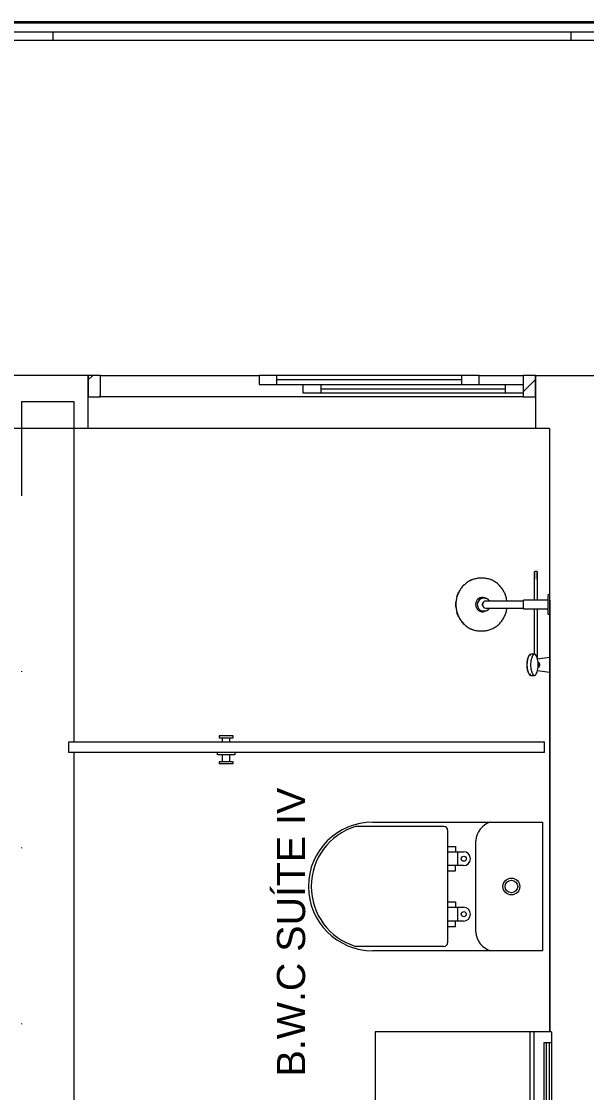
# Model space of a CAD drawing. Header units: millimetres. Extents: x 586.5 to 618.3, y 239.1 to 272.6.
# Drawn here: x 596.848 to 598.452, y 269.525 to 272.565 of the extents above; entities that cross this region are included whole.
import ezdxf

# ---------------------------------------------------------------- set-up
doc = ezdxf.new("R2010")
doc.units = ezdxf.units.MM
doc.header["$LTSCALE"] = 75
doc.linetypes.add('HIDDEN', pattern=[0.375, 0.25, -0.125])
for name, color, linetype, lineweight in [('A Arquitetura LRZ', 252, 'Continuous', 9), ('A Cumbuca LRZ', 254, 'HIDDEN', 9), ('A Esquadrias LRZ', 252, 'Continuous', 9), ('A Mobiliário LRZ', 253, 'Continuous', 9)]:
    doc.layers.add(name, color=color, linetype=linetype, lineweight=lineweight)
doc.styles.add('R80', font='arial.ttf')

msp = doc.modelspace()

# ---------------------------------------------------------------- linework, layer by layer
at = {"layer": 'A Arquitetura LRZ'}
for p, q in [((597.0375, 271.5604), (596.472, 271.5604)), ((597.0375, 271.4104), (597.0375, 271.5604)), ((598.3075, 271.5604), (598.3075, 271.4104)), ((598.3075, 271.5604), (601.3475, 271.5604)), ((596.8475, 271.4854), (596.8475, 271.2194)), ((596.9975, 271.4854), (596.8475, 271.4854)), ((596.9975, 270.5204), (596.9975, 271.4854)), ((598.3475, 271.4104), (596.472, 271.4104)), ((598.3475, 271.4104), (598.3475, 270.9366)), ((598.3485, 270.8979), (598.3485, 269.6976)), ((598.3475, 270.8842), (598.3475, 269.6976)), ((596.8475, 270.7214), (596.8475, 270.7194)), ((596.9975, 268.7104), (596.9975, 270.4904)), ((596.8475, 270.2214), (596.8475, 270.2194)), ((596.8475, 269.7214), (596.8475, 269.7194))]:
    msp.add_line(p, q, dxfattribs=at)
at = {"layer": 'A Esquadrias LRZ'}
for p, q in [((586.6455, 272.5654), (601.3485, 272.5654)), ((601.3475, 272.5604), (594.072, 272.5604)), ((595.4671, 272.5359), (596.9372, 272.5359)), ((596.9372, 272.5109), (595.4671, 272.5109)), ((596.9372, 272.5359), (596.9372, 272.5109)), ((596.9372, 272.5359), (598.4073, 272.5359)), ((596.9372, 272.5359), (596.9372, 272.5109)), ((598.4073, 272.5109), (596.9372, 272.5109)), ((598.4073, 272.5359), (598.4073, 272.5109)), ((598.4073, 272.5359), (599.8774, 272.5359)), ((598.4073, 272.5359), (598.4073, 272.5109)), ((599.8774, 272.5109), (598.4073, 272.5109)), ((597.0375, 271.5479), (597.05, 271.5604)), ((597.0725, 271.5604), (597.0375, 271.5604)), ((597.0375, 271.5604), (597.0375, 271.5004)), ((597.0725, 271.5004), (597.0725, 271.5604)), ((597.0725, 271.5604), (597.5225, 271.5604)), ((598.1475, 271.5604), (597.5225, 271.5604)), ((597.5225, 271.5604), (597.5225, 271.5354)), ((597.5725, 271.5604), (597.5225, 271.5604)), ((597.5225, 271.5604), (597.5225, 271.5354)), ((597.5225, 271.5354), (598.1475, 271.5354)), ((597.5225, 271.5354), (597.5725, 271.5354)), ((597.5725, 271.5354), (597.5725, 271.5604)), ((598.0975, 271.5479), (597.5725, 271.5479)), ((597.6475, 271.5354), (598.2725, 271.5354)), ((597.6475, 271.5104), (597.6475, 271.5354)), ((597.6475, 271.5354), (597.6975, 271.5354)), ((597.6475, 271.5104), (597.6475, 271.5354)), ((597.6975, 271.5354), (597.6975, 271.5104)), ((598.1475, 271.5604), (598.0975, 271.5604)), ((598.0975, 271.5604), (598.0975, 271.5354)), ((598.0975, 271.5354), (598.1475, 271.5354)), ((598.1475, 271.5354), (598.1475, 271.5604)), ((598.1475, 271.5354), (598.1475, 271.5604)), ((598.1475, 271.5604), (598.2725, 271.5604)), ((598.2225, 271.5354), (598.2725, 271.5354)), ((598.2225, 271.5104), (598.2225, 271.5354)), ((598.3075, 271.5604), (598.2725, 271.5604)), ((598.2725, 271.5604), (598.2725, 271.5354)), ((598.2725, 271.5138), (598.3075, 271.5488)), ((598.2725, 271.5354), (598.2725, 271.5104)), ((598.2725, 271.5354), (598.2725, 271.5104)), ((598.3075, 271.5004), (598.3075, 271.5604)), ((597.069, 271.5004), (597.0725, 271.5039)), ((598.2725, 271.5104), (597.6475, 271.5104)), ((597.6975, 271.5104), (597.6475, 271.5104)), ((597.6975, 271.5229), (598.2225, 271.5229)), ((598.2725, 271.5104), (598.2225, 271.5104)), ((598.2725, 271.5104), (598.2725, 271.5004)), ((597.0375, 271.5004), (597.0725, 271.5004)), ((598.2725, 271.5004), (597.0725, 271.5004)), ((598.2725, 271.5004), (598.3075, 271.5004))]:
    msp.add_line(p, q, dxfattribs=at)
at = {"layer": 'A Mobiliário LRZ'}
for p, q in [((598.3045, 271.0016), (598.3046, 271.0017)), ((598.3045, 271.0014), (598.3045, 271.0016)), ((598.3045, 271.0012), (598.3045, 271.0014)), ((598.3045, 271.0014), (598.3045, 271.0014)), ((598.3045, 271.0014), (598.3045, 271.0013)), ((598.3045, 271.0013), (598.3045, 271.001)), ((598.3045, 271.0007), (598.3045, 271.0012)), ((598.3045, 271.001), (598.3045, 271.0005)), ((598.3045, 271.0001), (598.3045, 271.0007)), ((598.3045, 271.0005), (598.3045, 270.9997)), ((598.3045, 270.9992), (598.3045, 271.0001)), ((598.3045, 270.9997), (598.3045, 270.9988)), ((598.3045, 270.9982), (598.3045, 270.9992)), ((598.3045, 270.9988), (598.3045, 270.9976)), ((598.3045, 270.9969), (598.3045, 270.9982)), ((598.3045, 270.9976), (598.3045, 270.9963)), ((598.3045, 270.9955), (598.3045, 270.9969)), ((598.3045, 270.9963), (598.3045, 270.9948)), ((598.3045, 270.9938), (598.3045, 270.9955)), ((598.3045, 270.9948), (598.3045, 270.993)), ((598.3045, 270.992), (598.3045, 270.9938)), ((598.3045, 270.993), (598.3045, 270.9911)), ((598.3045, 270.9899), (598.3045, 270.992)), ((598.3045, 270.9911), (598.3045, 270.9889)), ((598.3045, 270.9877), (598.3045, 270.9899)), ((598.3045, 270.9889), (598.3045, 270.9866)), ((598.3045, 270.9853), (598.3045, 270.9877)), ((598.3045, 270.9866), (598.3045, 270.9841)), ((598.3046, 271.0022), (598.3047, 271.0024)), ((598.3046, 271.002), (598.3046, 271.0022)), ((598.3046, 271.0019), (598.3046, 271.002)), ((598.3046, 271.0017), (598.3046, 271.0019)), ((598.3047, 271.0027), (598.3048, 271.0028)), ((598.3047, 271.0025), (598.3047, 271.0027)), ((598.3047, 271.0024), (598.3047, 271.0025)), ((598.3048, 271.0028), (598.3049, 271.003)), ((598.3049, 271.0031), (598.305, 271.0033)), ((598.3049, 271.003), (598.3049, 271.0031)), ((598.305, 271.0033), (598.3051, 271.0034)), ((598.3051, 271.0034), (598.3052, 271.0035)), ((598.3052, 271.0037), (598.3053, 271.0038)), ((598.3052, 271.0035), (598.3052, 271.0037)), ((598.3053, 271.0038), (598.3054, 271.0039)), ((598.3054, 271.0039), (598.3055, 271.004)), ((598.3055, 271.004), (598.3056, 271.0042)), ((598.3056, 271.0042), (598.3058, 271.0043)), ((598.3058, 271.0043), (598.3059, 271.0044)), ((598.3059, 271.0044), (598.306, 271.0045)), ((598.306, 271.0045), (598.3061, 271.0046)), ((598.3061, 271.0046), (598.3062, 271.0047)), ((598.3062, 271.0047), (598.3064, 271.0048)), ((598.3064, 271.0048), (598.3065, 271.0049)), ((598.3065, 271.0049), (598.3067, 271.0049)), ((598.3067, 271.0049), (598.3068, 271.005)), ((598.3068, 271.005), (598.3069, 271.0051)), ((598.3069, 271.0051), (598.3071, 271.0051)), ((598.3071, 271.0051), (598.3072, 271.0052)), ((598.3072, 271.0052), (598.3074, 271.0052)), ((598.3074, 271.0052), (598.3076, 271.0053)), ((598.3076, 271.0053), (598.3077, 271.0053)), ((598.3077, 271.0053), (598.3079, 271.0053)), ((598.3079, 271.0053), (598.308, 271.0054)), ((598.308, 271.0054), (598.3082, 271.0054)), ((598.3082, 271.0054), (598.3083, 271.0054)), ((598.3083, 271.0054), (598.3085, 271.0054)), ((598.3085, 271.0054), (598.3087, 271.0054)), ((598.3087, 271.0054), (598.3088, 271.0054)), ((598.3088, 271.0054), (598.309, 271.0054)), ((598.309, 271.0054), (598.3091, 271.0054)), ((598.3091, 271.0054), (598.3093, 271.0053)), ((598.3093, 271.0053), (598.3095, 271.0053)), ((598.3095, 271.0053), (598.3096, 271.0053)), ((598.3096, 271.0053), (598.3098, 271.0052)), ((598.3098, 271.0052), (598.3099, 271.0052)), ((598.3099, 271.0052), (598.3101, 271.0051)), ((598.3101, 271.0051), (598.3102, 271.005)), ((598.3102, 271.005), (598.3104, 271.005)), ((598.3104, 271.005), (598.3105, 271.0049)), ((598.3105, 271.0049), (598.3106, 271.0048)), ((598.3106, 271.0048), (598.3108, 271.0047)), ((598.3108, 271.0047), (598.3109, 271.0046)), ((598.3109, 271.0046), (598.311, 271.0045)), ((598.311, 271.0045), (598.3111, 271.0044)), ((598.3111, 271.0044), (598.3113, 271.0043)), ((598.3113, 271.0043), (598.3114, 271.0042)), ((598.3114, 271.0042), (598.3115, 271.0041)), ((598.3115, 271.0041), (598.3116, 271.004)), ((598.3116, 271.004), (598.3117, 271.0039)), ((598.3117, 271.0039), (598.3118, 271.0037)), ((598.3118, 271.0037), (598.3119, 271.0036)), ((598.3119, 271.0036), (598.312, 271.0035)), ((598.312, 271.0035), (598.3121, 271.0033)), ((598.3121, 271.0033), (598.3121, 271.0032)), ((598.3121, 271.0032), (598.3122, 271.003)), ((598.3122, 271.003), (598.3123, 271.0029)), ((598.3123, 271.0029), (598.3123, 271.0027)), ((598.3123, 271.0027), (598.3124, 271.0026)), ((598.3124, 271.0026), (598.3124, 271.0024)), ((598.3124, 271.0024), (598.3124, 271.0023)), ((598.3124, 271.0023), (598.3125, 271.0021)), ((598.3125, 271.0021), (598.3125, 271.002)), ((598.3125, 271.002), (598.3125, 271.0018)), ((598.3125, 271.0018), (598.3125, 271.0016)), ((598.3125, 271.0016), (598.3125, 271.0015)), ((598.3125, 271.0015), (598.3125, 271.0014)), ((598.3125, 271.0011), (598.3125, 271.0014)), ((598.3125, 271.0014), (598.3125, 271.0014)), ((598.3125, 271.0014), (598.3125, 271.0013)), ((598.3125, 271.0013), (598.3125, 271.001)), ((598.3125, 271.0007), (598.3125, 271.0011)), ((598.3125, 271.001), (598.3125, 271.0005)), ((598.3125, 271.0001), (598.3125, 271.0007)), ((598.3125, 271.0005), (598.3125, 270.9997)), ((598.3125, 270.9992), (598.3125, 271.0001)), ((598.3125, 270.9997), (598.3125, 270.9988)), ((598.3125, 270.9982), (598.3125, 270.9992)), ((598.3125, 270.9988), (598.3125, 270.9976)), ((598.3125, 270.9969), (598.3125, 270.9982)), ((598.3125, 270.9976), (598.3125, 270.9963)), ((598.3125, 270.9954), (598.3125, 270.9969)), ((598.3125, 270.9963), (598.3125, 270.9948)), ((598.3125, 270.9938), (598.3125, 270.9954)), ((598.3125, 270.9948), (598.3125, 270.993)), ((598.3125, 270.9919), (598.3125, 270.9938)), ((598.3125, 270.993), (598.3125, 270.9911)), ((598.3125, 270.9899), (598.3125, 270.9919)), ((598.3125, 270.9911), (598.3125, 270.9889)), ((598.3125, 270.9876), (598.3125, 270.9899)), ((598.3125, 270.9889), (598.3125, 270.9866)), ((598.3125, 270.9852), (598.3125, 270.9876)), ((598.3125, 270.9866), (598.3125, 270.9841)), ((598.0974, 270.9582), (598.0957, 270.9558)), ((598.0992, 270.9604), (598.0974, 270.9582)), ((598.1012, 270.9626), (598.0992, 270.9604)), ((598.1032, 270.9647), (598.1012, 270.9626)), ((598.1053, 270.9668), (598.1032, 270.9647)), ((598.1074, 270.9687), (598.1053, 270.9668)), ((598.1096, 270.9705), (598.1074, 270.9687)), ((598.1119, 270.9723), (598.1096, 270.9705)), ((598.1143, 270.9739), (598.1119, 270.9723)), ((598.1167, 270.9755), (598.1143, 270.9739)), ((598.1192, 270.9769), (598.1167, 270.9755)), ((598.1217, 270.9782), (598.1192, 270.9769)), ((598.1243, 270.9795), (598.1217, 270.9782)), ((598.1269, 270.9806), (598.1243, 270.9795)), ((598.1296, 270.9816), (598.1269, 270.9806)), ((598.1323, 270.9825), (598.1296, 270.9816)), ((598.135, 270.9833), (598.1323, 270.9825)), ((598.1378, 270.9839), (598.135, 270.9833)), ((598.1405, 270.9844), (598.1378, 270.9839)), ((598.1433, 270.9849), (598.1405, 270.9844)), ((598.1461, 270.9852), (598.1433, 270.9849)), ((598.149, 270.9853), (598.1461, 270.9852)), ((598.1518, 270.9854), (598.149, 270.9853)), ((598.1514, 270.9854), (598.1508, 270.9854)), ((598.1562, 270.9854), (598.1518, 270.9854)), ((598.157, 270.9854), (598.1562, 270.9854)), ((598.1598, 270.9853), (598.157, 270.9854)), ((598.1626, 270.9851), (598.1598, 270.9853)), ((598.1654, 270.9848), (598.1626, 270.9851)), ((598.1682, 270.9843), (598.1654, 270.9848)), ((598.171, 270.9837), (598.1682, 270.9843)), ((598.1738, 270.9831), (598.171, 270.9837)), ((598.1765, 270.9822), (598.1738, 270.9831)), ((598.1792, 270.9813), (598.1765, 270.9822)), ((598.1818, 270.9803), (598.1792, 270.9813)), ((598.1844, 270.9792), (598.1818, 270.9803)), ((598.187, 270.9779), (598.1844, 270.9792)), ((598.1895, 270.9765), (598.187, 270.9779)), ((598.192, 270.9751), (598.1895, 270.9765)), ((598.1944, 270.9735), (598.192, 270.9751)), ((598.1967, 270.9718), (598.1944, 270.9735)), ((598.199, 270.9701), (598.1967, 270.9718)), ((598.2012, 270.9682), (598.199, 270.9701)), ((598.2033, 270.9662), (598.2012, 270.9682)), ((598.2054, 270.9642), (598.2033, 270.9662)), ((598.2074, 270.9621), (598.2054, 270.9642)), ((598.2093, 270.9598), (598.2074, 270.9621)), ((598.2111, 270.9575), (598.2093, 270.9598)), ((598.2128, 270.9552), (598.2111, 270.9575)), ((598.3045, 270.9827), (598.3045, 270.9853)), ((598.3045, 270.9841), (598.3045, 270.9826)), ((598.3045, 270.9768), (598.3045, 270.9826)), ((598.3045, 270.9672), (598.3045, 270.9768)), ((598.3045, 270.9582), (598.3045, 270.9672)), ((598.3045, 270.95), (598.3045, 270.9582)), ((598.3125, 270.9826), (598.3125, 270.9852)), ((598.3125, 270.9841), (598.3125, 270.9826)), ((598.3125, 270.9826), (598.3125, 270.9725)), ((598.3125, 270.9725), (598.3125, 270.9632)), ((598.3125, 270.9632), (598.3125, 270.9546)), ((598.0828, 270.9261), (598.0823, 270.9231)), ((598.0835, 270.929), (598.0828, 270.9261)), ((598.0842, 270.9319), (598.0835, 270.929)), ((598.0851, 270.9347), (598.0842, 270.9319)), ((598.086, 270.9376), (598.0851, 270.9347)), ((598.0871, 270.9403), (598.086, 270.9376)), ((598.0883, 270.9431), (598.0871, 270.9403)), ((598.0896, 270.9457), (598.0883, 270.9431)), ((598.0909, 270.9483), (598.0896, 270.9457)), ((598.0924, 270.9509), (598.0909, 270.9483)), ((598.094, 270.9534), (598.0924, 270.9509)), ((598.0957, 270.9558), (598.094, 270.9534)), ((598.1631, 270.9283), (598.159, 270.9283)), ((598.1633, 270.9283), (598.1631, 270.9283)), ((598.1639, 270.9283), (598.1633, 270.9283)), ((598.1646, 270.9282), (598.1639, 270.9283)), ((598.1653, 270.9281), (598.1646, 270.9282)), ((598.166, 270.928), (598.1653, 270.9281)), ((598.1666, 270.9279), (598.166, 270.928)), ((598.1673, 270.9277), (598.1666, 270.9279)), ((598.1679, 270.9275), (598.1673, 270.9277)), ((598.1686, 270.9273), (598.1679, 270.9275)), ((598.1692, 270.9271), (598.1686, 270.9273)), ((598.1698, 270.9268), (598.1692, 270.9271)), ((598.1704, 270.9265), (598.1698, 270.9268)), ((598.1711, 270.9262), (598.1704, 270.9265)), ((598.1716, 270.9258), (598.1711, 270.9262)), ((598.1722, 270.9254), (598.1716, 270.9258)), ((598.2145, 270.9527), (598.2128, 270.9552)), ((598.216, 270.9502), (598.2145, 270.9527)), ((598.2175, 270.9476), (598.216, 270.9502)), ((598.2188, 270.945), (598.2175, 270.9476)), ((598.2201, 270.9423), (598.2188, 270.945)), ((598.2212, 270.9396), (598.2201, 270.9423)), ((598.2223, 270.9368), (598.2212, 270.9396)), ((598.2232, 270.934), (598.2223, 270.9368)), ((598.224, 270.9311), (598.2232, 270.934)), ((598.2248, 270.9282), (598.224, 270.9311)), ((598.2254, 270.9253), (598.2248, 270.9282)), ((598.3045, 270.9426), (598.3045, 270.95)), ((598.3045, 270.9359), (598.3045, 270.9426)), ((598.3045, 270.93), (598.3045, 270.9359)), ((598.3045, 270.9248), (598.3045, 270.93)), ((598.3125, 270.9546), (598.3125, 270.9467)), ((598.3125, 270.9467), (598.3125, 270.9396)), ((598.3125, 270.9396), (598.3125, 270.9332)), ((598.3125, 270.9332), (598.3125, 270.9276)), ((598.3125, 270.9276), (598.3125, 270.9229)), ((598.3475, 270.9379), (598.3425, 270.9379)), ((598.3425, 270.9366), (598.3425, 270.9104)), ((598.3475, 270.9366), (598.3475, 270.9104)), ((598.0815, 270.9172), (598.0813, 270.9142)), ((598.0813, 270.9142), (598.0813, 270.9112)), ((598.0813, 270.9112), (598.0813, 270.9104)), ((598.0813, 270.9104), (598.0813, 270.9074)), ((598.0813, 270.9074), (598.0815, 270.9044)), ((598.0819, 270.9202), (598.0815, 270.9172)), ((598.0815, 270.9044), (598.0818, 270.9014)), ((598.0818, 270.9014), (598.0821, 270.8985)), ((598.0823, 270.9231), (598.0819, 270.9202)), ((598.0821, 270.8985), (598.0827, 270.8955)), ((598.0827, 270.8955), (598.0833, 270.8926)), ((598.1775, 270.9204), (598.1664, 270.9204)), ((598.1664, 270.9004), (598.1775, 270.9004)), ((598.1715, 270.8949), (598.1721, 270.8953)), ((598.1721, 270.8953), (598.1726, 270.8957)), ((598.1728, 270.925), (598.1722, 270.9254)), ((598.1726, 270.8957), (598.1732, 270.8961)), ((598.1733, 270.9246), (598.1728, 270.925)), ((598.1732, 270.8961), (598.1737, 270.8965)), ((598.1739, 270.9242), (598.1733, 270.9246)), ((598.1737, 270.8965), (598.1742, 270.897)), ((598.1744, 270.9237), (598.1739, 270.9242)), ((598.1742, 270.897), (598.1747, 270.8975)), ((598.1749, 270.9232), (598.1744, 270.9237)), ((598.1747, 270.8975), (598.1752, 270.898)), ((598.1753, 270.9227), (598.1749, 270.9232)), ((598.1752, 270.898), (598.1757, 270.8985)), ((598.1758, 270.9222), (598.1753, 270.9227)), ((598.1757, 270.8985), (598.1761, 270.899)), ((598.1762, 270.9216), (598.1758, 270.9222)), ((598.1761, 270.899), (598.1765, 270.8996)), ((598.1766, 270.9211), (598.1762, 270.9216)), ((598.1765, 270.8996), (598.1769, 270.9002)), ((598.177, 270.9205), (598.1766, 270.9211)), ((598.1779, 270.9204), (598.1775, 270.9204)), ((598.1775, 270.9004), (598.1783, 270.9004)), ((598.1788, 270.9204), (598.1779, 270.9204)), ((598.1783, 270.9004), (598.1792, 270.9004)), ((598.1797, 270.9204), (598.1788, 270.9204)), ((598.1792, 270.9004), (598.1802, 270.9004)), ((598.1807, 270.9204), (598.1797, 270.9204)), ((598.1802, 270.9004), (598.1812, 270.9004)), ((598.1818, 270.9204), (598.1807, 270.9204)), ((598.1812, 270.9004), (598.1823, 270.9004)), ((598.183, 270.9204), (598.1818, 270.9204)), ((598.1823, 270.9004), (598.1835, 270.9004)), ((598.1842, 270.9204), (598.183, 270.9204)), ((598.1835, 270.9004), (598.1848, 270.9004)), ((598.1856, 270.9204), (598.1842, 270.9204)), ((598.1848, 270.9004), (598.1862, 270.9004)), ((598.1869, 270.9204), (598.1856, 270.9204)), ((598.1862, 270.9004), (598.1876, 270.9004)), ((598.1884, 270.9204), (598.1869, 270.9204)), ((598.1876, 270.9004), (598.1891, 270.9004)), ((598.1899, 270.9204), (598.1884, 270.9204)), ((598.1891, 270.9004), (598.1907, 270.9004)), ((598.1915, 270.9204), (598.1899, 270.9204)), ((598.1907, 270.9004), (598.1923, 270.9004)), ((598.1932, 270.9204), (598.1915, 270.9204)), ((598.1923, 270.9004), (598.194, 270.9004)), ((598.1949, 270.9204), (598.1932, 270.9204)), ((598.194, 270.9004), (598.1957, 270.9004)), ((598.1967, 270.9204), (598.1949, 270.9204)), ((598.1957, 270.9004), (598.1975, 270.9004)), ((598.1985, 270.9204), (598.1967, 270.9204)), ((598.1975, 270.9004), (598.1993, 270.9004)), ((598.2004, 270.9204), (598.1985, 270.9204)), ((598.1993, 270.9004), (598.2012, 270.9004)), ((598.2023, 270.9204), (598.2004, 270.9204)), ((598.2012, 270.9004), (598.2032, 270.9004)), ((598.2042, 270.9204), (598.2023, 270.9204)), ((598.2032, 270.9004), (598.2052, 270.9004)), ((598.2063, 270.9204), (598.2042, 270.9204)), ((598.2052, 270.9004), (598.2072, 270.9004)), ((598.2083, 270.9204), (598.2063, 270.9204)), ((598.2072, 270.9004), (598.2092, 270.9004)), ((598.2104, 270.9204), (598.2083, 270.9204)), ((598.2092, 270.9004), (598.2113, 270.9004)), ((598.2125, 270.9204), (598.2104, 270.9204)), ((598.2113, 270.9004), (598.2135, 270.9004)), ((598.2146, 270.9204), (598.2125, 270.9204)), ((598.2135, 270.9004), (598.2156, 270.9004)), ((598.2168, 270.9204), (598.2146, 270.9204)), ((598.2156, 270.9004), (598.2178, 270.9004)), ((598.219, 270.9204), (598.2168, 270.9204)), ((598.2178, 270.9004), (598.22, 270.9004)), ((598.2212, 270.9204), (598.219, 270.9204)), ((598.22, 270.9004), (598.2222, 270.9004)), ((598.2234, 270.9204), (598.2212, 270.9204)), ((598.2222, 270.9004), (598.2244, 270.9004)), ((598.2256, 270.9204), (598.2234, 270.9204)), ((598.2244, 270.9004), (598.2267, 270.9004)), ((598.2252, 270.8947), (598.2257, 270.8977)), ((598.2259, 270.9223), (598.2254, 270.9253)), ((598.2279, 270.9204), (598.2256, 270.9204)), ((598.2257, 270.8977), (598.2261, 270.9004)), ((598.2261, 270.9204), (598.2259, 270.9223)), ((598.2267, 270.9004), (598.2289, 270.9004)), ((598.2301, 270.9204), (598.2279, 270.9204)), ((598.2289, 270.9004), (598.2301, 270.9004)), ((598.2735, 270.9204), (598.2301, 270.9204)), ((598.2301, 270.9004), (598.2735, 270.9004)), ((598.3425, 270.9229), (598.2735, 270.9229)), ((598.2735, 270.9104), (598.2735, 270.9229)), ((598.2735, 270.8979), (598.2735, 270.9104)), ((598.2735, 270.8979), (598.3425, 270.8979)), ((598.3045, 270.9229), (598.3045, 270.9248)), ((598.3045, 270.895), (598.3045, 270.8979)), ((598.3125, 270.8978), (598.3125, 270.8927)), ((598.3425, 270.9104), (598.3425, 270.8842)), ((598.3485, 270.9229), (598.3475, 270.9229)), ((598.3475, 270.9104), (598.3475, 270.8842)), ((598.3475, 270.8979), (598.3485, 270.8979)), ((598.3485, 270.9229), (598.3485, 270.9104)), ((598.3485, 270.9104), (598.3485, 270.8979)), ((598.0833, 270.8926), (598.084, 270.8897)), ((598.084, 270.8897), (598.0848, 270.8868)), ((598.0848, 270.8868), (598.0858, 270.884)), ((598.0858, 270.884), (598.0868, 270.8812)), ((598.0868, 270.8812), (598.088, 270.8785)), ((598.088, 270.8785), (598.0892, 270.8758)), ((598.0892, 270.8758), (598.0906, 270.8732)), ((598.0906, 270.8732), (598.092, 270.8706)), ((598.092, 270.8706), (598.0936, 270.8681)), ((598.0936, 270.8681), (598.0952, 270.8656)), ((598.0952, 270.8656), (598.0969, 270.8633)), ((598.159, 270.8925), (598.1631, 270.8925)), ((598.1631, 270.8925), (598.1638, 270.8925)), ((598.1638, 270.8925), (598.1644, 270.8926)), ((598.1644, 270.8926), (598.1651, 270.8926)), ((598.1651, 270.8926), (598.1658, 270.8927)), ((598.1658, 270.8927), (598.1664, 270.8929)), ((598.1664, 270.8929), (598.1671, 270.893)), ((598.1671, 270.893), (598.1678, 270.8932)), ((598.1678, 270.8932), (598.1684, 270.8934)), ((598.1684, 270.8934), (598.169, 270.8937)), ((598.169, 270.8937), (598.1697, 270.8939)), ((598.1697, 270.8939), (598.1703, 270.8942)), ((598.1703, 270.8942), (598.1709, 270.8945)), ((598.1709, 270.8945), (598.1715, 270.8949)), ((598.2106, 270.8626), (598.2124, 270.865)), ((598.2124, 270.865), (598.214, 270.8674)), ((598.214, 270.8674), (598.2156, 270.8699)), ((598.2156, 270.8699), (598.2171, 270.8725)), ((598.2171, 270.8725), (598.2185, 270.8751)), ((598.2185, 270.8751), (598.2197, 270.8777)), ((598.2197, 270.8777), (598.2209, 270.8805)), ((598.2209, 270.8805), (598.222, 270.8832)), ((598.222, 270.8832), (598.223, 270.8861)), ((598.223, 270.8861), (598.2238, 270.8889)), ((598.2238, 270.8889), (598.2246, 270.8918)), ((598.2246, 270.8918), (598.2252, 270.8947)), ((598.3045, 270.8899), (598.3045, 270.895)), ((598.3045, 270.8847), (598.3045, 270.8899)), ((598.3045, 270.8795), (598.3045, 270.8847)), ((598.3045, 270.8742), (598.3045, 270.8795)), ((598.3045, 270.869), (598.3045, 270.8742)), ((598.3045, 270.8638), (598.3045, 270.869)), ((598.3125, 270.8927), (598.3125, 270.8875)), ((598.3125, 270.8875), (598.3125, 270.8823)), ((598.3125, 270.8823), (598.3125, 270.8771)), ((598.3125, 270.8771), (598.3125, 270.8718)), ((598.3125, 270.8718), (598.3125, 270.8666)), ((598.3125, 270.8666), (598.3125, 270.8613)), ((598.3425, 270.8829), (598.3475, 270.8829)), ((598.0969, 270.8633), (598.0987, 270.861)), ((598.0987, 270.861), (598.1006, 270.8588)), ((598.1006, 270.8588), (598.1026, 270.8566)), ((598.1026, 270.8566), (598.1047, 270.8546)), ((598.1047, 270.8546), (598.1068, 270.8526)), ((598.1068, 270.8526), (598.109, 270.8508)), ((598.109, 270.8508), (598.1113, 270.849)), ((598.1113, 270.849), (598.1137, 270.8473)), ((598.1137, 270.8473), (598.1161, 270.8457)), ((598.1161, 270.8457), (598.1185, 270.8443)), ((598.1185, 270.8443), (598.121, 270.8429)), ((598.121, 270.8429), (598.1236, 270.8417)), ((598.1236, 270.8417), (598.1262, 270.8405)), ((598.1262, 270.8405), (598.1289, 270.8395)), ((598.1289, 270.8395), (598.1315, 270.8386)), ((598.1315, 270.8386), (598.1343, 270.8378)), ((598.1343, 270.8378), (598.137, 270.8371)), ((598.137, 270.8371), (598.1398, 270.8365)), ((598.1398, 270.8365), (598.1426, 270.836)), ((598.1426, 270.836), (598.1454, 270.8357)), ((598.1454, 270.8357), (598.1482, 270.8355)), ((598.1482, 270.8355), (598.151, 270.8354)), ((598.1508, 270.8354), (598.1514, 270.8354)), ((598.151, 270.8354), (598.1518, 270.8354)), ((598.1518, 270.8354), (598.1562, 270.8354)), ((598.1562, 270.8354), (598.1591, 270.8355)), ((598.1591, 270.8355), (598.1619, 270.8356)), ((598.1619, 270.8356), (598.1647, 270.8359)), ((598.1647, 270.8359), (598.1675, 270.8364)), ((598.1675, 270.8364), (598.1703, 270.8369)), ((598.1703, 270.8369), (598.173, 270.8376)), ((598.173, 270.8376), (598.1757, 270.8383)), ((598.1757, 270.8383), (598.1784, 270.8392)), ((598.1784, 270.8392), (598.1811, 270.8402)), ((598.1811, 270.8402), (598.1837, 270.8413)), ((598.1837, 270.8413), (598.1863, 270.8426)), ((598.1863, 270.8426), (598.1888, 270.8439)), ((598.1888, 270.8439), (598.1913, 270.8453)), ((598.1913, 270.8453), (598.1937, 270.8469)), ((598.1937, 270.8469), (598.1961, 270.8485)), ((598.1961, 270.8485), (598.1984, 270.8503)), ((598.1984, 270.8503), (598.2006, 270.8521)), ((598.2006, 270.8521), (598.2028, 270.854)), ((598.2028, 270.854), (598.2049, 270.8561)), ((598.2049, 270.8561), (598.2069, 270.8582)), ((598.2069, 270.8582), (598.2088, 270.8604)), ((598.2088, 270.8604), (598.2106, 270.8626)), ((598.3045, 270.8585), (598.3045, 270.8638)), ((598.3045, 270.8533), (598.3045, 270.8585)), ((598.3045, 270.8481), (598.3045, 270.8533)), ((598.3045, 270.843), (598.3045, 270.8481)), ((598.3045, 270.8379), (598.3045, 270.843)), ((598.3045, 270.8328), (598.3045, 270.8379)), ((598.3125, 270.8613), (598.3125, 270.8561)), ((598.3125, 270.8561), (598.3125, 270.8509)), ((598.3125, 270.8509), (598.3125, 270.8458)), ((598.3125, 270.8458), (598.3125, 270.8406)), ((598.3125, 270.8406), (598.3125, 270.8356)), ((598.3125, 270.8356), (598.3125, 270.8305)), ((598.3045, 270.8279), (598.3045, 270.8328)), ((598.3045, 270.8229), (598.3045, 270.8279)), ((598.3045, 270.8181), (598.3045, 270.8229)), ((598.3045, 270.8133), (598.3045, 270.8181)), ((598.3045, 270.8087), (598.3045, 270.8133)), ((598.3045, 270.8041), (598.3045, 270.8087)), ((598.3045, 270.7996), (598.3045, 270.8041)), ((598.3125, 270.8305), (598.3125, 270.8256)), ((598.3125, 270.8256), (598.3125, 270.8207)), ((598.3125, 270.8207), (598.3125, 270.8159)), ((598.3125, 270.8159), (598.3125, 270.8112)), ((598.3125, 270.8112), (598.3125, 270.8065)), ((598.3125, 270.8065), (598.3125, 270.802)), ((598.3045, 270.7953), (598.3045, 270.7996)), ((598.3045, 270.791), (598.3045, 270.7953)), ((598.3045, 270.7869), (598.3045, 270.791)), ((598.3045, 270.783), (598.3045, 270.7869)), ((598.3045, 270.7791), (598.3045, 270.783)), ((598.3045, 270.7755), (598.3045, 270.7791)), ((598.3045, 270.7719), (598.3045, 270.7755)), ((598.3125, 270.802), (598.3125, 270.7976)), ((598.3125, 270.7976), (598.3125, 270.7933)), ((598.3125, 270.7933), (598.3125, 270.7891)), ((598.3125, 270.7891), (598.3125, 270.7851)), ((598.3125, 270.7851), (598.3125, 270.7812)), ((598.3125, 270.7812), (598.3125, 270.7774)), ((598.3125, 270.7774), (598.3125, 270.7738)), ((598.3125, 270.7738), (598.3125, 270.7703)), ((598.2939, 270.7664), (598.292, 270.7664)), ((598.3042, 270.7694), (598.2939, 270.7694)), ((598.3045, 270.7693), (598.3045, 270.7719)), ((598.3125, 270.7703), (598.3125, 270.767)), ((598.3125, 270.767), (598.3125, 270.7639)), ((598.3125, 270.7639), (598.3125, 270.7609)), ((598.3125, 270.7609), (598.3125, 270.7582)), ((598.3475, 270.7605), (598.3131, 270.7557)), ((598.3147, 270.7474), (598.3144, 270.7476)), ((598.3151, 270.7471), (598.3147, 270.7474)), ((598.3154, 270.7469), (598.3151, 270.7471)), ((598.3157, 270.7466), (598.3154, 270.7469)), ((598.3159, 270.7463), (598.3157, 270.7466)), ((598.3162, 270.746), (598.3159, 270.7463)), ((598.3165, 270.7457), (598.3162, 270.746)), ((598.3167, 270.7453), (598.3165, 270.7457)), ((598.3169, 270.745), (598.3167, 270.7453)), ((598.3172, 270.7447), (598.3169, 270.745)), ((598.3174, 270.7443), (598.3172, 270.7447)), ((598.3176, 270.744), (598.3174, 270.7443)), ((598.3177, 270.7436), (598.3176, 270.744)), ((598.3179, 270.7432), (598.3177, 270.7436)), ((598.318, 270.7429), (598.3179, 270.7432)), ((598.313, 270.7231), (598.3475, 270.7183)), ((598.3146, 270.7313), (598.3149, 270.7316)), ((598.3149, 270.7316), (598.3152, 270.7318)), ((598.3152, 270.7318), (598.3155, 270.7321)), ((598.3155, 270.7321), (598.3158, 270.7324)), ((598.3158, 270.7324), (598.3161, 270.7327)), ((598.3161, 270.7327), (598.3163, 270.733)), ((598.3163, 270.733), (598.3166, 270.7333)), ((598.3166, 270.7333), (598.3168, 270.7336)), ((598.3168, 270.7336), (598.317, 270.7339)), ((598.317, 270.7339), (598.3173, 270.7343)), ((598.3173, 270.7343), (598.3175, 270.7346)), ((598.3175, 270.7346), (598.3176, 270.735)), ((598.3176, 270.735), (598.3178, 270.7354)), ((598.3178, 270.7354), (598.318, 270.7357)), ((598.3182, 270.7425), (598.318, 270.7429)), ((598.318, 270.7357), (598.3181, 270.7361)), ((598.3181, 270.7361), (598.3182, 270.7365)), ((598.3183, 270.7421), (598.3182, 270.7425)), ((598.3182, 270.7365), (598.3183, 270.7369)), ((598.3184, 270.7417), (598.3183, 270.7421)), ((598.3183, 270.7369), (598.3184, 270.7373)), ((598.3185, 270.7413), (598.3184, 270.7417)), ((598.3184, 270.7373), (598.3185, 270.7377)), ((598.3185, 270.7409), (598.3185, 270.7413)), ((598.3186, 270.7405), (598.3185, 270.7409)), ((598.3185, 270.7377), (598.3186, 270.7381)), ((598.3186, 270.7401), (598.3186, 270.7405)), ((598.3186, 270.7397), (598.3186, 270.7401)), ((598.3186, 270.7393), (598.3186, 270.7397)), ((598.3186, 270.7389), (598.3186, 270.7393)), ((598.3186, 270.7385), (598.3186, 270.7389)), ((598.3186, 270.7381), (598.3186, 270.7385)), ((598.292, 270.7124), (598.2939, 270.7124)), ((598.2939, 270.7094), (598.3042, 270.7094)), ((597.4489, 270.5374), (597.4089, 270.5374)), ((597.4089, 270.5374), (597.4089, 270.5324)), ((597.4089, 270.5324), (597.4489, 270.5324)), ((597.4189, 270.5204), (597.4189, 270.5324)), ((597.4389, 270.5324), (597.4389, 270.5204)), ((597.4489, 270.5324), (597.4489, 270.5374)), ((596.9825, 270.4904), (596.9825, 270.5204)), ((596.9825, 270.5204), (598.3325, 270.5204)), ((598.3325, 270.4904), (598.3325, 270.5204)), ((598.3325, 270.4904), (596.9825, 270.4904)), ((597.4039, 270.4844), (597.4039, 270.4904)), ((597.4539, 270.4844), (597.4039, 270.4844)), ((597.4189, 270.4644), (597.4189, 270.4844)), ((597.4389, 270.4844), (597.4389, 270.4644)), ((597.4539, 270.4904), (597.4539, 270.4844)), ((597.4489, 270.4644), (597.4089, 270.4644)), ((597.4089, 270.4644), (597.4089, 270.4594)), ((597.4089, 270.4594), (597.4489, 270.4594)), ((597.4489, 270.4594), (597.4489, 270.4644)), ((597.8451, 270.2929), (598.3275, 270.2929)), ((598.3275, 270.2929), (598.3275, 269.9279)), ((598.0475, 270.2804), (597.7962, 270.2804)), ((598.058, 269.9508), (598.058, 270.27)), ((598.1375, 269.981), (598.1375, 270.2398)), ((598.058, 270.2238), (598.0802, 270.2238)), ((598.058, 270.2088), (598.103, 270.2088)), ((598.0802, 270.2238), (598.0802, 270.2088)), ((598.0863, 270.2088), (598.0863, 270.1695)), ((598.103, 270.1695), (598.058, 270.1695)), ((598.0802, 270.1545), (598.0802, 270.1695)), ((598.058, 270.1545), (598.0802, 270.1545)), ((598.058, 270.0663), (598.0802, 270.0663)), ((598.058, 270.0513), (598.103, 270.0513)), ((598.0802, 270.0663), (598.0802, 270.0513)), ((598.0863, 270.0513), (598.0863, 270.012)), ((598.103, 270.012), (598.058, 270.012)), ((598.058, 269.997), (598.0802, 269.997)), ((598.0802, 269.997), (598.0802, 270.012)), ((598.0475, 269.9404), (597.7962, 269.9404)), ((598.3275, 269.9279), (597.8451, 269.9279)), ((598.2924, 269.6976), (597.8524, 269.6976)), ((597.8524, 269.6976), (597.8524, 268.7104)), ((598.2924, 268.6976), (598.2924, 269.6976)), ((598.3024, 269.6976), (598.2924, 269.6976)), ((598.3524, 269.6976), (598.3024, 269.6976)), ((598.3024, 269.6976), (598.3024, 268.6976)), ((598.3524, 269.6976), (598.3524, 269.6676)), ((598.3324, 268.7276), (598.3324, 269.6676)), ((598.3324, 269.6676), (598.3524, 269.6676)), ((598.3374, 269.6676), (598.3374, 268.7276)), ((598.3474, 268.7276), (598.3474, 269.6676)), ((598.3524, 269.6676), (598.3524, 268.7276))]:
    msp.add_line(p, q, dxfattribs=at)
for centre, radius in [((598.1035, 270.1892), 0.00719), ((598.2389, 270.1102), 0.0239), ((598.2389, 270.1102), 0.0179), ((598.1035, 270.0317), 0.00719)]:
    msp.add_circle(centre, radius, dxfattribs=at)
for centre, radius, start, end in [((597.8451, 270.1104), 0.1825, 90, 270), ((598.1975, 270.2354), 0.0601, 106.9679, 175.815), ((597.8483, 270.1104), 0.1778, 107.022, 252.978), ((598.0475, 270.27), 0.0104, 0, 90), ((598.103, 270.1892), 0.0197, 270, 90), ((598.103, 270.0317), 0.0197, 270, 90), ((598.1975, 269.9854), 0.0601, 184.185, 253.0321), ((598.0475, 269.9508), 0.0104, 270, 0)]:
    msp.add_arc(centre, radius, start, end, dxfattribs=at)
for centre, major_axis, ratio, start_param, end_param in [((598.1508, 270.9104), (0, -0.075), 0.939693, 3.865961, 3.992228), ((598.1514, 270.9104), (0, -0.075), 0.939693, 3.891622, 3.941467), ((598.1508, 270.9104), (0, -0.075), 0.939693, 3.48157, 3.582504), ((598.1514, 270.9104), (0, -0.075), 0.939693, 3.483993, 3.553932), ((598.1508, 270.9104), (0, -0.075), 0.939693, 3.141593, 3.183995), ((598.1514, 270.9104), (0, -0.075), 0.939693, 3.141593, 3.188452), ((598.1508, 270.9104), (0, -0.075), 0.939693, 4.240593, 4.419664), ((598.1514, 270.9104), (0, -0.075), 0.939693, 4.296917, 4.344218), ((598.1566, 270.9104), (0, -0.0204), 0.939693, 2.807407, 4.712389), ((598.159, 270.9104), (0, -0.0179), 0.939693, 3.141593, 4.712389), ((598.1566, 270.9104), (0, -0.0204), 0.939693, 2.696214, 2.786638), ((598.1508, 270.9104), (0, -0.075), 0.939693, 4.619375, 4.712389), ((598.1508, 270.9104), (0, 0.075), 0.939693, 1.570796, 1.669708), ((598.1514, 270.9104), (0, -0.075), 0.939693, 4.687392, 4.712389), ((598.1514, 270.9104), (0, 0.075), 0.939693, 1.570796, 1.595797), ((598.1566, 270.9104), (0, -0.0204), 0.939693, 4.712389, 6.617371), ((598.159, 270.9104), (0, 0.0179), 0.939693, 1.570796, 3.141593), ((598.1634, 270.9104), (0, 0.00812), 0.939693, 1.055583, 1.570796), ((598.1634, 270.9104), (0, -0.00812), 0.939693, 4.712389, 5.227603), ((598.1664, 270.9104), (0, -0.01), 0.939693, 3.141593, 4.712389), ((598.1664, 270.9104), (0, 0.01), 0.939693, 1.570796, 3.141593), ((598.1634, 270.9104), (0, -0.00812), 0.939693, 3.665191, 3.770951), ((598.1634, 270.9104), (0, -0.00812), 0.939693, 5.653827, 5.759587), ((598.1508, 270.9104), (0, -0.075), 0.939693, 5.013114, 5.184246), ((598.1514, 270.9104), (0, -0.075), 0.939693, 5.083623, 5.131527), ((598.1508, 270.9104), (0, -0.075), 0.939693, 5.419098, 5.560431), ((598.1514, 270.9104), (0, -0.075), 0.939693, 5.475969, 5.522596), ((598.1508, 270.9104), (0, -0.075), 0.939693, 5.851814, 5.94402), ((598.1514, 270.9104), (0, -0.075), 0.939693, 5.858609, 5.941055), ((598.1508, 270.9104), (0, -0.075), 0.939693, 6.271428, 6.283185), ((598.292, 270.7394), (0, -0.027), 0.358368, 3.665191, 5.759587), ((598.2939, 270.7394), (0, 0.03), 0.358368, 0, 3.141593), ((598.3042, 270.7394), (0, -0.03), 0.358368, 3.141593, 6.283185), ((598.3042, 270.7394), (0, -0.03), 0.358368, 0, 3.141593)]:
    msp.add_ellipse(centre, major_axis=major_axis, ratio=ratio, start_param=start_param, end_param=end_param, dxfattribs=at)
for points, knots in [([(598.3148, 270.7474), (598.3149, 270.7472), (598.3152, 270.747), (598.3156, 270.7466), (598.316, 270.7463), (598.3163, 270.7458), (598.3167, 270.7454), (598.317, 270.7449), (598.3173, 270.7445), (598.3177, 270.7438), (598.318, 270.7429), (598.3185, 270.7414), (598.3186, 270.7402), (598.3186, 270.7394)], [-0.5714286, -0.5714286, -0.5714286, -0.5714286, -0.5357143, -0.5, -0.4642857, -0.4285714, -0.3928571, -0.3571429, -0.3214286, -0.2857143, -0.2142857, -0.1428571, 0, 0, 0, 0]), ([(598.3186, 270.7394), (598.3186, 270.7386), (598.3185, 270.7374), (598.318, 270.7359), (598.3177, 270.735), (598.3173, 270.7344), (598.317, 270.7339), (598.3167, 270.7334), (598.3163, 270.733), (598.316, 270.7326), (598.3156, 270.7322), (598.3152, 270.7318), (598.3149, 270.7316), (598.3148, 270.7315)], [-1, -1, -1, -1, -0.8571429, -0.7857143, -0.7142857, -0.6785714, -0.6428571, -0.6071429, -0.5714286, -0.5357143, -0.5, -0.4642857, -0.4285714, -0.4285714, -0.4285714, -0.4285714])]:
    msp.add_open_spline(points, degree=3, knots=knots, dxfattribs=at)

# ---------------------------------------------------------------- texts
at = {"layer": 'A Cumbuca LRZ', "style": 'R80'}
msp.add_text('B.W.C SUÍTE IV', height=0.08, rotation=90, dxfattribs=at).set_placement((597.6532, 269.5712))

doc.saveas('drawing.dxf')
